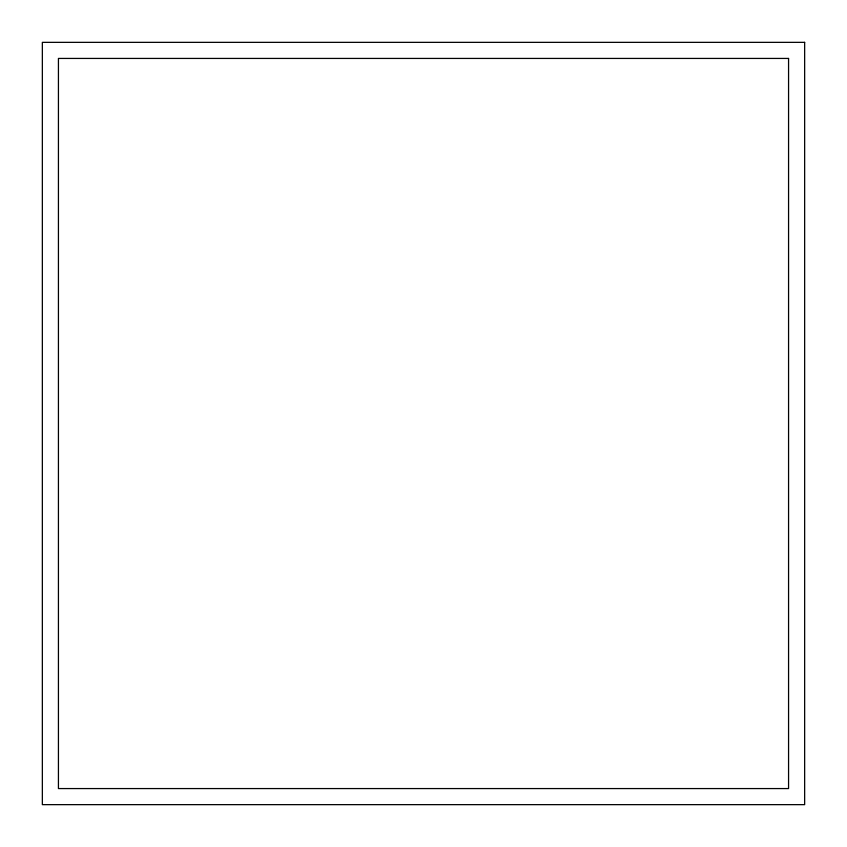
<?xml version="1.0" encoding="UTF-8"?>
<svg xmlns="http://www.w3.org/2000/svg" width="847" height="847" viewBox="0 0 847 847"><rect width="100%" height="100%" fill="white"/><g stroke="black" fill="none" stroke-linecap="round" stroke-linejoin="round"><path stroke-width="1.27" d="M804.65 42.35L42.35 42.35L42.35 804.65L804.65 804.65L804.65 42.35M788.568 58.432L58.432 58.432L58.432 788.568L788.568 788.568L788.568 58.432"/></g></svg>
